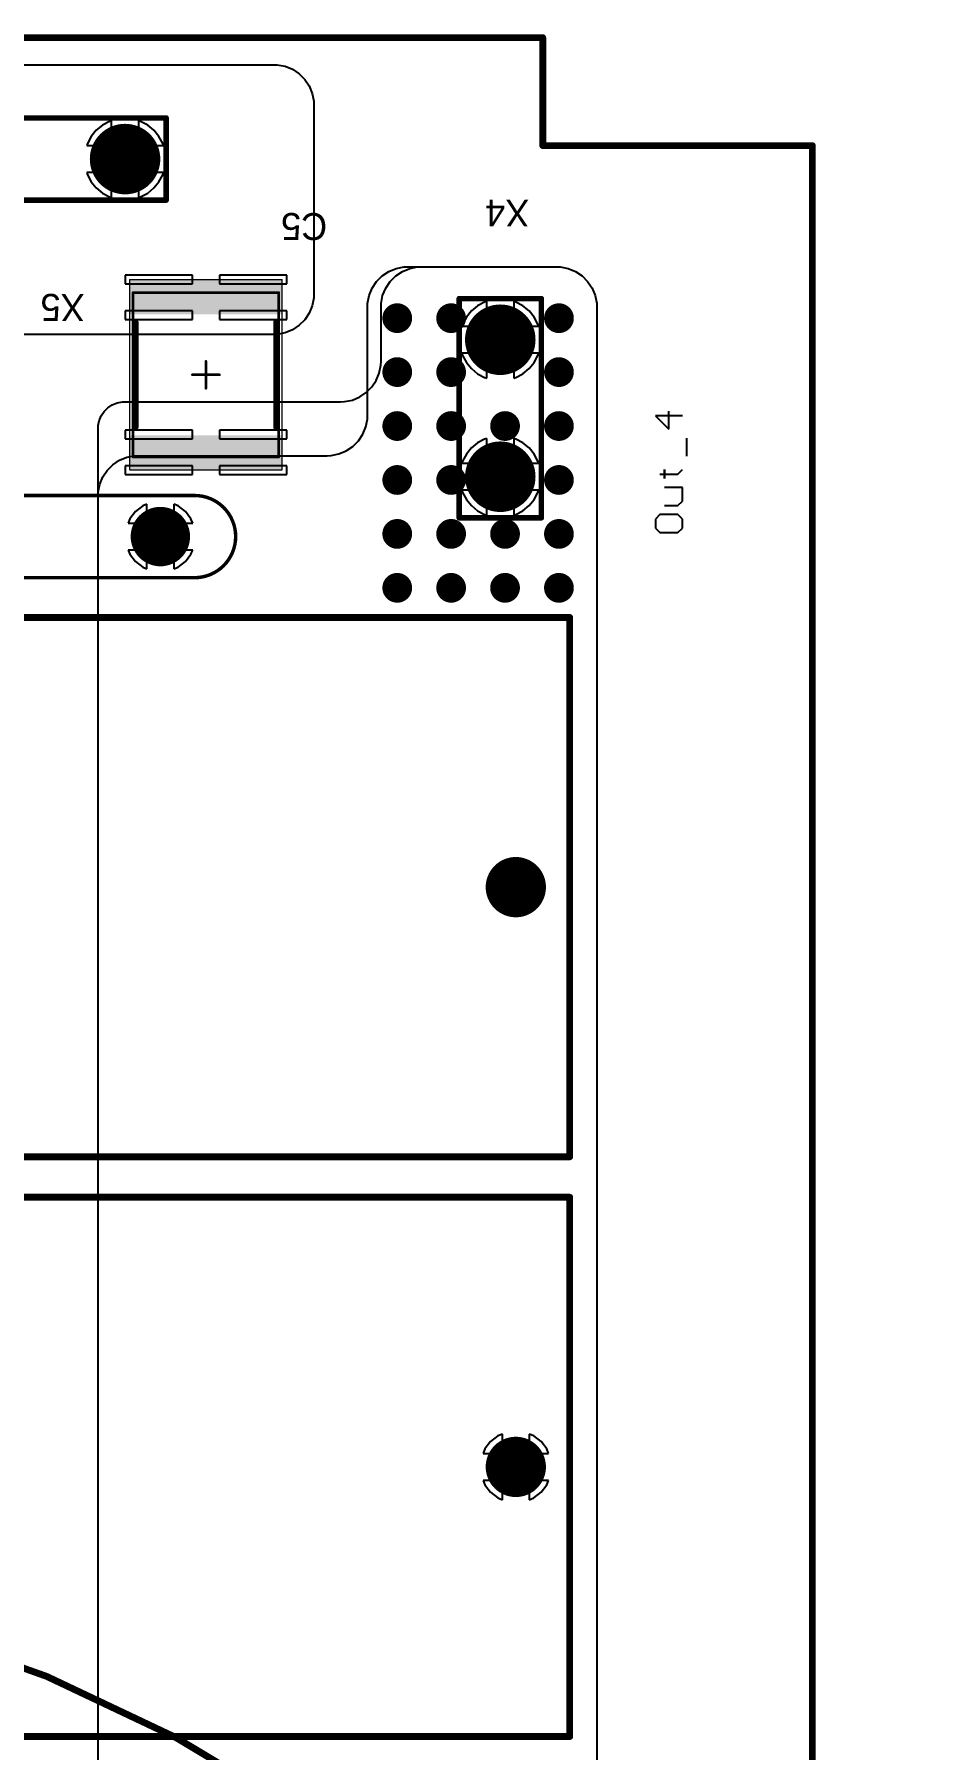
# Model space of a CAD drawing. Header units: millimetres. Extents: x -4 to 213, y -4 to 210.
# Drawn here: x 156.5 to 190.4, y 118.9 to 182.5 of the extents above; entities that cross this region are included whole.
import ezdxf

# ---------------------------------------------------------------- set-up
doc = ezdxf.new("R2010")
doc.units = ezdxf.units.MM
for name, color, linetype in [('BottomLayer', 5, 'Continuous'), ('BottomSolder', 6, 'Continuous'), ('Mechanical1', 6, 'Continuous'), ('Mechanical13', 56, 'Continuous'), ('Mechanical15', 56, 'Continuous'), ('MultiLayer', 9, 'Continuous'), ('PadHoleLayer', 156, 'Continuous'), ('TopLayer', 1, 'Continuous'), ('TopOverlay', 2, 'Continuous'), ('TopPaste', 8, 'Continuous'), ('TopSolder', 216, 'Continuous'), ('ViaHoleLayer', 16, 'Continuous')]:
    doc.layers.add(name, color=color, linetype=linetype)

# ---------------------------------------------------------------- blocks, each defined once
blk = doc.blocks.new('DROSS__900_450_UH__R100230_041_000_33')
at = {"layer": 'Mechanical15', "const_width": 0.254}
blk.add_lwpolyline([(53.825, 0, 1), (-53.825, 0, 1)], format="xyb", close=True, dxfattribs=at)
blk = doc.blocks.new('C_Y2_D13_7_5B_38')
at = {"layer": 'BottomLayer', "const_width": 1}
for points in [[(-4.31, 0, 1), (-3.31, 0, 1)], [(3.31, 0, 1), (4.31, 0, 1)]]:
    blk.add_lwpolyline(points, format="xyb", close=True, dxfattribs=at)
at = {"layer": 'BottomSolder', "const_width": 1.102}
for points in [[(-4.361, 0, 1), (-3.259, 0, 1)], [(3.259, 0, 1), (4.361, 0, 1)]]:
    blk.add_lwpolyline(points, format="xyb", close=True, dxfattribs=at)
at = {"layer": 'MultiLayer', "const_width": 1}
for points in [[(-4.31, 0, 1), (-3.31, 0, 1)], [(3.31, 0, 1), (4.31, 0, 1)]]:
    blk.add_lwpolyline(points, format="xyb", close=True, dxfattribs=at)
at = {"layer": 'PadHoleLayer', "const_width": 0.5}
for points in [[(-4.06, 0, 1), (-3.56, 0, 1)], [(3.56, 0, 1), (4.06, 0, 1)]]:
    blk.add_lwpolyline(points, format="xyb", close=True, dxfattribs=at)
at = {"layer": 'TopLayer', "const_width": 1}
for points in [[(-4.31, 0, 1), (-3.31, 0, 1)], [(3.31, 0, 1), (4.31, 0, 1)]]:
    blk.add_lwpolyline(points, format="xyb", close=True, dxfattribs=at)
at = {"layer": 'TopOverlay', "const_width": 0.127}
for points in [[(-5.08, -1.524, -1), (-5.08, 1.524)], [(5.08, 1.524, -1), (5.08, -1.524)]]:
    blk.add_lwpolyline(points, format="xyb", dxfattribs=at)
for points in [[(5.08, 1.524), (-5.08, 1.524)], [(5.08, -1.524), (-5.08, -1.524)]]:
    blk.add_lwpolyline(points, dxfattribs=at)
at = {"layer": 'TopOverlay', "const_width": 0.0635}
for points in [[(-5.112, 1.524, 1), (-5.048, 1.524, 1)], [(-5.112, 1.524, 1), (-5.048, 1.524, 1)], [(5.048, 1.524, 1), (5.112, 1.524, 1)], [(5.048, 1.524, 1), (5.112, 1.524, 1)], [(-5.112, -1.524, 1), (-5.048, -1.524, 1)], [(-5.112, -1.524, 1), (-5.048, -1.524, 1)], [(5.048, -1.524, 1), (5.112, -1.524, 1)], [(5.048, -1.524, 1), (5.112, -1.524, 1)]]:
    blk.add_lwpolyline(points, format="xyb", close=True, dxfattribs=at)
at = {"layer": 'TopSolder', "const_width": 1.102}
for points in [[(-4.361, 0, 1), (-3.259, 0, 1)], [(3.259, 0, 1), (4.361, 0, 1)]]:
    blk.add_lwpolyline(points, format="xyb", close=True, dxfattribs=at)
blk = doc.blocks.new('MKP_W20_H39_5_L41_5_LS37_5_39')
at = {"layer": 'BottomLayer', "const_width": 1.016}
for points in [[(-0.508, 0, 1), (0.508, 0, 1)], [(36.992, 0, 1), (38.008, 0, 1)]]:
    blk.add_lwpolyline(points, format="xyb", close=True, dxfattribs=at)
at = {"layer": 'BottomSolder', "const_width": 1.118}
for points in [[(-0.559, 0, 1), (0.559, 0, 1)], [(36.941, 0, 1), (38.059, 0, 1)]]:
    blk.add_lwpolyline(points, format="xyb", close=True, dxfattribs=at)
at = {"layer": 'Mechanical13', "const_width": 0.254}
for points in [[(-2, 0.501), (-2, 10)], [(-2, 10), (39.5, 10)], [(39.5, -10), (39.5, 10)], [(-2, -10), (-2, 0.501)], [(-2, -10), (39.5, -10)]]:
    blk.add_lwpolyline(points, dxfattribs=at)
at = {"layer": 'Mechanical13', "const_width": 0.127}
for points in [[(-2.064, 10, 1), (-1.937, 10, 1)], [(-2.064, 10, 1), (-1.937, 10, 1)], [(39.436, 10, 1), (39.563, 10, 1)], [(39.436, 10, 1), (39.563, 10, 1)], [(-2.064, 0.501, 1), (-1.937, 0.501, 1)], [(-2.064, 0.501, 1), (-1.937, 0.501, 1)], [(-2.064, -10, 1), (-1.937, -10, 1)], [(-2.064, -10, 1), (-1.937, -10, 1)], [(39.436, -10, 1), (39.563, -10, 1)], [(39.436, -10, 1), (39.563, -10, 1)]]:
    blk.add_lwpolyline(points, format="xyb", close=True, dxfattribs=at)
at = {"layer": 'MultiLayer', "const_width": 1.016}
for points in [[(-0.508, 0, 1), (0.508, 0, 1)], [(36.992, 0, 1), (38.008, 0, 1)]]:
    blk.add_lwpolyline(points, format="xyb", close=True, dxfattribs=at)
at = {"layer": 'PadHoleLayer', "const_width": 0.65}
for points in [[(-0.325, 0, 1), (0.325, 0, 1)], [(37.175, 0, 1), (37.825, 0, 1)]]:
    blk.add_lwpolyline(points, format="xyb", close=True, dxfattribs=at)
at = {"layer": 'TopLayer', "const_width": 1.016}
for points in [[(-0.508, 0, 1), (0.508, 0, 1)], [(36.992, 0, 1), (38.008, 0, 1)]]:
    blk.add_lwpolyline(points, format="xyb", close=True, dxfattribs=at)
at = {"layer": 'TopOverlay', "const_width": 0.254}
for points in [[(-2, -0.501), (-2, 10)], [(-2, 10), (39.5, 10)], [(39.5, -10), (39.5, 10)], [(-2, -10), (-2, -0.501)], [(-2, -10), (39.5, -10)]]:
    blk.add_lwpolyline(points, dxfattribs=at)
at = {"layer": 'TopOverlay', "const_width": 0.127}
for points in [[(-2.064, 10, 1), (-1.937, 10, 1)], [(-2.064, 10, 1), (-1.937, 10, 1)], [(39.436, 10, 1), (39.563, 10, 1)], [(39.436, 10, 1), (39.563, 10, 1)], [(-2.064, -0.501, 1), (-1.937, -0.501, 1)], [(-2.064, -0.501, 1), (-1.937, -0.501, 1)], [(-2.064, -10, 1), (-1.937, -10, 1)], [(-2.064, -10, 1), (-1.937, -10, 1)], [(39.436, -10, 1), (39.563, -10, 1)], [(39.436, -10, 1), (39.563, -10, 1)]]:
    blk.add_lwpolyline(points, format="xyb", close=True, dxfattribs=at)
at = {"layer": 'TopSolder', "const_width": 1.118}
for points in [[(-0.559, 0, 1), (0.559, 0, 1)], [(36.941, 0, 1), (38.059, 0, 1)]]:
    blk.add_lwpolyline(points, format="xyb", close=True, dxfattribs=at)
blk = doc.blocks.new('MKP_W20_H39_5_L41_5_LS37_5_40')
at = {"layer": 'BottomLayer', "const_width": 1.016}
for points in [[(-0.508, 0, 1), (0.508, 0, 1)], [(36.992, 0, 1), (38.008, 0, 1)]]:
    blk.add_lwpolyline(points, format="xyb", close=True, dxfattribs=at)
at = {"layer": 'BottomSolder', "const_width": 1.118}
for points in [[(-0.559, 0, 1), (0.559, 0, 1)], [(36.941, 0, 1), (38.059, 0, 1)]]:
    blk.add_lwpolyline(points, format="xyb", close=True, dxfattribs=at)
at = {"layer": 'Mechanical13', "const_width": 0.254}
for points in [[(-2, 10), (-2, 0.501)], [(39.5, 10), (-2, 10)], [(39.5, 10), (39.5, -10)], [(-2, 0.501), (-2, -10)], [(39.5, -10), (-2, -10)]]:
    blk.add_lwpolyline(points, dxfattribs=at)
at = {"layer": 'Mechanical13', "const_width": 0.127}
for points in [[(-2.064, 10, 1), (-1.937, 10, 1)], [(-2.064, 10, 1), (-1.937, 10, 1)], [(39.436, 10, 1), (39.563, 10, 1)], [(39.436, 10, 1), (39.563, 10, 1)], [(-2.064, 0.501, 1), (-1.937, 0.501, 1)], [(-2.064, 0.501, 1), (-1.937, 0.501, 1)], [(-2.064, -10, 1), (-1.937, -10, 1)], [(-2.064, -10, 1), (-1.937, -10, 1)], [(39.436, -10, 1), (39.563, -10, 1)], [(39.436, -10, 1), (39.563, -10, 1)]]:
    blk.add_lwpolyline(points, format="xyb", close=True, dxfattribs=at)
at = {"layer": 'MultiLayer', "const_width": 1.016}
for points in [[(-0.508, 0, 1), (0.508, 0, 1)], [(36.992, 0, 1), (38.008, 0, 1)]]:
    blk.add_lwpolyline(points, format="xyb", close=True, dxfattribs=at)
at = {"layer": 'PadHoleLayer', "const_width": 0.65}
for points in [[(-0.325, 0, 1), (0.325, 0, 1)], [(37.175, 0, 1), (37.825, 0, 1)]]:
    blk.add_lwpolyline(points, format="xyb", close=True, dxfattribs=at)
at = {"layer": 'TopLayer', "const_width": 1.016}
for points in [[(-0.508, 0, 1), (0.508, 0, 1)], [(36.992, 0, 1), (38.008, 0, 1)]]:
    blk.add_lwpolyline(points, format="xyb", close=True, dxfattribs=at)
at = {"layer": 'TopOverlay', "const_width": 0.254}
for points in [[(-2, 10), (-2, -0.501)], [(39.5, 10), (-2, 10)], [(39.5, 10), (39.5, -10)], [(-2, -0.501), (-2, -10)], [(39.5, -10), (-2, -10)]]:
    blk.add_lwpolyline(points, dxfattribs=at)
at = {"layer": 'TopOverlay', "const_width": 0.127}
for points in [[(-2.064, 10, 1), (-1.937, 10, 1)], [(-2.064, 10, 1), (-1.937, 10, 1)], [(39.436, 10, 1), (39.563, 10, 1)], [(39.436, 10, 1), (39.563, 10, 1)], [(-2.064, -0.501, 1), (-1.937, -0.501, 1)], [(-2.064, -0.501, 1), (-1.937, -0.501, 1)], [(-2.064, -10, 1), (-1.937, -10, 1)], [(-2.064, -10, 1), (-1.937, -10, 1)], [(39.436, -10, 1), (39.563, -10, 1)], [(39.436, -10, 1), (39.563, -10, 1)]]:
    blk.add_lwpolyline(points, format="xyb", close=True, dxfattribs=at)
at = {"layer": 'TopSolder', "const_width": 1.118}
for points in [[(-0.559, 0, 1), (0.559, 0, 1)], [(36.941, 0, 1), (38.059, 0, 1)]]:
    blk.add_lwpolyline(points, format="xyb", close=True, dxfattribs=at)
blk = doc.blocks.new('SMD_C_2220_41')
at = {"layer": 'Mechanical13', "const_width": 0.1}
for points in [[(-3.05, 2.7), (3.05, 2.7)], [(-3.05, 2.7), (-3.05, -2.7)], [(3.05, 2.7), (3.05, -2.7)], [(-3.05, -2.7), (3.05, -2.7)]]:
    blk.add_lwpolyline(points, dxfattribs=at)
at = {"layer": 'Mechanical13', "const_width": 0.05}
for points in [[(-3.075, 2.7, 1), (-3.025, 2.7, 1)], [(-3.075, 2.7, 1), (-3.025, 2.7, 1)], [(3.025, 2.7, 1), (3.075, 2.7, 1)], [(3.025, 2.7, 1), (3.075, 2.7, 1)], [(-3.075, -2.7, 1), (-3.025, -2.7, 1)], [(-3.075, -2.7, 1), (-3.025, -2.7, 1)], [(3.025, -2.7, 1), (3.075, -2.7, 1)], [(3.025, -2.7, 1), (3.075, -2.7, 1)]]:
    blk.add_lwpolyline(points, format="xyb", close=True, dxfattribs=at)
at = {"layer": 'Mechanical15'}
for points, const_width in [([(-3.525, 2.825), (3.525, 2.825)], 0.05), ([(-3.525, 2.825), (-3.525, -2.825)], 0.05), ([(3.525, 2.825), (3.525, -2.825)], 0.05), ([(-0.5, 0), (0.5, 0)], 0.1), ([(0, 0.5), (0, -0.5)], 0.1), ([(-3.525, -2.825), (3.525, -2.825)], 0.05)]:
    blk.add_lwpolyline(points, dxfattribs=dict(at, const_width=const_width))
for points, const_width in [([(-3.537, 2.825, 1), (-3.512, 2.825, 1)], 0.025), ([(-3.537, 2.825, 1), (-3.512, 2.825, 1)], 0.025), ([(3.512, 2.825, 1), (3.537, 2.825, 1)], 0.025), ([(3.512, 2.825, 1), (3.537, 2.825, 1)], 0.025), ([(-0.525, 0, 1), (-0.475, 0, 1)], 0.05), ([(-0.025, 0.5, 1), (0.025, 0.5, 1)], 0.05), ([(0.475, 0, 1), (0.525, 0, 1)], 0.05), ([(-0.025, -0.5, 1), (0.025, -0.5, 1)], 0.05), ([(-3.537, -2.825, 1), (-3.512, -2.825, 1)], 0.025), ([(-3.537, -2.825, 1), (-3.512, -2.825, 1)], 0.025), ([(3.512, -2.825, 1), (3.537, -2.825, 1)], 0.025), ([(3.512, -2.825, 1), (3.537, -2.825, 1)], 0.025)]:
    blk.add_lwpolyline(points, format="xyb", close=True, dxfattribs=dict(at, const_width=const_width))
at = {"layer": 'TopLayer'}
for points in [[(-2.35, -2.7), (-2.35, 2.7), (-3.4, -2.7), (-3.4, 2.7)], [(3.4, -2.7), (3.4, 2.7), (2.35, -2.7), (2.35, 2.7)]]:
    blk.add_solid(points, dxfattribs=at)
at = {"layer": 'TopOverlay', "const_width": 0.2}
for points in [[(-1.95, 2.6), (1.95, 2.6)], [(-1.95, -2.6), (1.95, -2.6)]]:
    blk.add_lwpolyline(points, dxfattribs=at)
at = {"layer": 'TopOverlay', "const_width": 0.1}
for points in [[(-2, 2.6, 1), (-1.9, 2.6, 1)], [(1.9, 2.6, 1), (2, 2.6, 1)], [(-2, -2.6, 1), (-1.9, -2.6, 1)], [(1.9, -2.6, 1), (2, -2.6, 1)]]:
    blk.add_lwpolyline(points, format="xyb", close=True, dxfattribs=at)
at = {"layer": 'TopPaste'}
for points in [[(-2.35, -2.7), (-2.35, 2.7), (-3.4, -2.7), (-3.4, 2.7)], [(3.4, -2.7), (3.4, 2.7), (2.35, -2.7), (2.35, 2.7)]]:
    blk.add_solid(points, dxfattribs=at)
at = {"layer": 'TopSolder'}
for points in [[(-2.248, -2.802), (-2.248, 2.802), (-3.502, -2.802), (-3.502, 2.802)], [(3.502, -2.802), (3.502, 2.802), (2.248, -2.802), (2.248, 2.802)]]:
    blk.add_solid(points, dxfattribs=at)
blk = doc.blocks.new('63849_1_INSULATOR_154719_1__46')
at = {"layer": 'BottomLayer', "const_width": 1.206}
for points in [[(-0.603, 0, 1), (0.603, 0, 1)], [(4.477, 0, 1), (5.683, 0, 1)]]:
    blk.add_lwpolyline(points, format="xyb", close=True, dxfattribs=at)
at = {"layer": 'BottomSolder', "const_width": 1.308}
for points in [[(-0.654, 0, 1), (0.654, 0, 1)], [(4.426, 0, 1), (5.734, 0, 1)]]:
    blk.add_lwpolyline(points, format="xyb", close=True, dxfattribs=at)
at = {"layer": 'MultiLayer', "const_width": 1.206}
for points in [[(-0.603, 0, 1), (0.603, 0, 1)], [(4.477, 0, 1), (5.683, 0, 1)]]:
    blk.add_lwpolyline(points, format="xyb", close=True, dxfattribs=at)
at = {"layer": 'PadHoleLayer', "const_width": 0.75}
for points in [[(-0.375, 0, 1), (0.375, 0, 1)], [(4.705, 0, 1), (5.455, 0, 1)]]:
    blk.add_lwpolyline(points, format="xyb", close=True, dxfattribs=at)
at = {"layer": 'TopLayer', "const_width": 1.206}
for points in [[(-0.603, 0, 1), (0.603, 0, 1)], [(4.477, 0, 1), (5.683, 0, 1)]]:
    blk.add_lwpolyline(points, format="xyb", close=True, dxfattribs=at)
at = {"layer": 'TopOverlay', "const_width": 0.203}
for points in [[(6.604, 1.524), (-1.524, 1.524)], [(-1.524, -1.524), (-1.524, 1.524)], [(6.604, -1.524), (6.604, 1.524)], [(6.604, -1.524), (-1.524, -1.524)]]:
    blk.add_lwpolyline(points, dxfattribs=at)
at = {"layer": 'TopOverlay', "const_width": 0.102}
for points in [[(-1.575, 1.524, 1), (-1.473, 1.524, 1)], [(-1.575, 1.524, 1), (-1.473, 1.524, 1)], [(6.553, 1.524, 1), (6.655, 1.524, 1)], [(6.553, 1.524, 1), (6.655, 1.524, 1)], [(-1.575, -1.524, 1), (-1.473, -1.524, 1)], [(-1.575, -1.524, 1), (-1.473, -1.524, 1)], [(6.553, -1.524, 1), (6.655, -1.524, 1)], [(6.553, -1.524, 1), (6.655, -1.524, 1)]]:
    blk.add_lwpolyline(points, format="xyb", close=True, dxfattribs=at)
at = {"layer": 'TopSolder', "const_width": 1.308}
for points in [[(-0.654, 0, 1), (0.654, 0, 1)], [(4.426, 0, 1), (5.734, 0, 1)]]:
    blk.add_lwpolyline(points, format="xyb", close=True, dxfattribs=at)
blk = doc.blocks.new('63849_1_INSULATOR_154719_1__47')
at = {"layer": 'BottomLayer', "const_width": 1.206}
for points in [[(-0.603, 0, 1), (0.603, 0, 1)], [(4.477, 0, 1), (5.683, 0, 1)]]:
    blk.add_lwpolyline(points, format="xyb", close=True, dxfattribs=at)
at = {"layer": 'BottomSolder', "const_width": 1.308}
for points in [[(-0.654, 0, 1), (0.654, 0, 1)], [(4.426, 0, 1), (5.734, 0, 1)]]:
    blk.add_lwpolyline(points, format="xyb", close=True, dxfattribs=at)
at = {"layer": 'MultiLayer', "const_width": 1.206}
for points in [[(-0.603, 0, 1), (0.603, 0, 1)], [(4.477, 0, 1), (5.683, 0, 1)]]:
    blk.add_lwpolyline(points, format="xyb", close=True, dxfattribs=at)
at = {"layer": 'PadHoleLayer', "const_width": 0.75}
for points in [[(-0.375, 0, 1), (0.375, 0, 1)], [(4.705, 0, 1), (5.455, 0, 1)]]:
    blk.add_lwpolyline(points, format="xyb", close=True, dxfattribs=at)
at = {"layer": 'TopLayer', "const_width": 1.206}
for points in [[(-0.603, 0, 1), (0.603, 0, 1)], [(4.477, 0, 1), (5.683, 0, 1)]]:
    blk.add_lwpolyline(points, format="xyb", close=True, dxfattribs=at)
at = {"layer": 'TopOverlay', "const_width": 0.203}
for points in [[(-1.524, 1.524), (6.604, 1.524)], [(-1.524, -1.524), (-1.524, 1.524)], [(6.604, -1.524), (6.604, 1.524)], [(-1.524, -1.524), (6.604, -1.524)]]:
    blk.add_lwpolyline(points, dxfattribs=at)
at = {"layer": 'TopOverlay', "const_width": 0.102}
for points in [[(-1.575, 1.524, 1), (-1.473, 1.524, 1)], [(-1.575, 1.524, 1), (-1.473, 1.524, 1)], [(6.553, 1.524, 1), (6.655, 1.524, 1)], [(6.553, 1.524, 1), (6.655, 1.524, 1)], [(-1.575, -1.524, 1), (-1.473, -1.524, 1)], [(-1.575, -1.524, 1), (-1.473, -1.524, 1)], [(6.553, -1.524, 1), (6.655, -1.524, 1)], [(6.553, -1.524, 1), (6.655, -1.524, 1)]]:
    blk.add_lwpolyline(points, format="xyb", close=True, dxfattribs=at)
at = {"layer": 'TopSolder', "const_width": 1.308}
for points in [[(-0.654, 0, 1), (0.654, 0, 1)], [(4.426, 0, 1), (5.734, 0, 1)]]:
    blk.add_lwpolyline(points, format="xyb", close=True, dxfattribs=at)

msp = doc.modelspace()

# ---------------------------------------------------------------- linework, layer by layer
at = {"layer": 'BottomLayer'}
for p, q in [((169.444, 173.565), (169.689, 173.729)), ((169.689, 173.729), (169.962, 173.842)), ((169.962, 173.842), (170.252, 173.9)), ((170.252, 173.9), (170.4, 173.9)), ((170.4, 173.9), (175.9, 173.9)), ((175.9, 173.9), (175.9, 173.9)), ((175.9, 173.9), (175.9, 173.9)), ((175.9, 173.9), (176.048, 173.9)), ((176.048, 173.9), (176.338, 173.842)), ((176.338, 173.842), (176.61, 173.729)), ((176.61, 173.729), (176.856, 173.565)), ((168.958, 172.838), (169.071, 173.111)), ((169.071, 173.111), (169.235, 173.356)), ((169.235, 173.356), (169.444, 173.565)), ((176.856, 173.565), (177.065, 173.356)), ((177.065, 173.356), (177.229, 173.111)), ((177.229, 173.111), (177.342, 172.838)), ((168.9, 172.548), (168.958, 172.838)), ((168.9, 172.4), (168.9, 172.548)), ((168.9, 172.28), (168.9, 172.4)), ((168.9, 172.4), (168.9, 172.4)), ((168.9, 172.4), (168.9, 172.4)), ((168.9, 172.4), (168.9, 172.4)), ((177.342, 172.838), (177.4, 172.548)), ((177.4, 172.548), (177.4, 172.4)), ((177.4, 172.4), (177.4, 96.9)), ((168.9, 168.4), (168.9, 172.28)), ((168.723, 167.693), (168.835, 167.965)), ((168.835, 167.965), (168.893, 168.253)), ((168.893, 168.253), (168.9, 168.4)), ((168.352, 167.24), (168.56, 167.448)), ((168.56, 167.448), (168.723, 167.693)), ((159.444, 166.565), (159.689, 166.729)), ((159.689, 166.729), (159.962, 166.842)), ((159.962, 166.842), (160.252, 166.9)), ((160.252, 166.9), (160.4, 166.9)), ((160.4, 166.9), (167.4, 166.9)), ((167.4, 166.9), (167.547, 166.907)), ((167.4, 166.9), (167.4, 166.9)), ((167.4, 166.9), (167.4, 166.9)), ((167.547, 166.907), (167.835, 166.965)), ((167.835, 166.965), (168.107, 167.077)), ((168.107, 167.077), (168.352, 167.24)), ((158.958, 165.838), (159.071, 166.11)), ((159.071, 166.11), (159.235, 166.356)), ((159.235, 166.356), (159.444, 166.565)), ((158.9, 165.548), (158.958, 165.838)), ((158.9, 165.4), (158.9, 165.548)), ((158.9, 96.9), (158.9, 165.4)), ((158.9, 165.4), (158.9, 165.4)), ((158.9, 165.4), (158.9, 165.4))]:
    msp.add_line(p, q, dxfattribs=at)
at = {"layer": 'BottomLayer', "const_width": 0.45}
for points in [[(169.775, 172, 1), (170.225, 172, 1)], [(171.775, 172, 1), (172.225, 172, 1)], [(175.775, 172, 1), (176.225, 172, 1)], [(169.775, 170, 1), (170.225, 170, 1)], [(171.775, 170, 1), (172.225, 170, 1)], [(175.775, 170, 1), (176.225, 170, 1)], [(169.775, 168, 1), (170.225, 168, 1)], [(171.775, 168, 1), (172.225, 168, 1)], [(173.775, 168, 1), (174.225, 168, 1)], [(175.775, 168, 1), (176.225, 168, 1)], [(169.775, 166, 1), (170.225, 166, 1)], [(171.775, 166, 1), (172.225, 166, 1)], [(175.775, 166, 1), (176.225, 166, 1)], [(169.775, 164, 1), (170.225, 164, 1)], [(171.775, 164, 1), (172.225, 164, 1)], [(173.775, 164, 1), (174.225, 164, 1)], [(175.775, 164, 1), (176.225, 164, 1)], [(169.775, 162, 1), (170.225, 162, 1)], [(171.775, 162, 1), (172.225, 162, 1)], [(173.775, 162, 1), (174.225, 162, 1)], [(175.775, 162, 1), (176.225, 162, 1)]]:
    msp.add_lwpolyline(points, format="xyb", close=True, dxfattribs=at)
at = {"layer": 'BottomSolder', "const_width": 0.552}
for points in [[(169.724, 172, 1), (170.276, 172, 1)], [(171.724, 172, 1), (172.276, 172, 1)], [(175.724, 172, 1), (176.276, 172, 1)], [(169.724, 170, 1), (170.276, 170, 1)], [(171.724, 170, 1), (172.276, 170, 1)], [(175.724, 170, 1), (176.276, 170, 1)], [(169.724, 168, 1), (170.276, 168, 1)], [(171.724, 168, 1), (172.276, 168, 1)], [(173.724, 168, 1), (174.276, 168, 1)], [(175.724, 168, 1), (176.276, 168, 1)], [(169.724, 166, 1), (170.276, 166, 1)], [(171.724, 166, 1), (172.276, 166, 1)], [(175.724, 166, 1), (176.276, 166, 1)], [(169.724, 164, 1), (170.276, 164, 1)], [(171.724, 164, 1), (172.276, 164, 1)], [(173.724, 164, 1), (174.276, 164, 1)], [(175.724, 164, 1), (176.276, 164, 1)], [(169.724, 162, 1), (170.276, 162, 1)], [(171.724, 162, 1), (172.276, 162, 1)], [(173.724, 162, 1), (174.276, 162, 1)], [(175.724, 162, 1), (176.276, 162, 1)]]:
    msp.add_lwpolyline(points, format="xyb", close=True, dxfattribs=at)
at = {"layer": 'Mechanical1', "const_width": 0.254}
for points in [[(32.4, 182.4), (175.4, 182.4)], [(175.4, 178.4), (175.4, 182.4)], [(175.4, 178.4), (185.4, 178.4)], [(185.4, 30.4), (185.4, 178.4)]]:
    msp.add_lwpolyline(points, dxfattribs=at)
at = {"layer": 'Mechanical1', "const_width": 0.127}
for points in [[(175.336, 182.4, 1), (175.463, 182.4, 1)], [(175.336, 182.4, 1), (175.463, 182.4, 1)], [(175.336, 178.4, 1), (175.463, 178.4, 1)], [(175.336, 178.4, 1), (175.463, 178.4, 1)], [(185.337, 178.4, 1), (185.464, 178.4, 1)], [(185.337, 178.4, 1), (185.464, 178.4, 1)]]:
    msp.add_lwpolyline(points, format="xyb", close=True, dxfattribs=at)
at = {"layer": 'MultiLayer', "const_width": 0.45}
for points in [[(169.775, 172, 1), (170.225, 172, 1)], [(171.775, 172, 1), (172.225, 172, 1)], [(175.775, 172, 1), (176.225, 172, 1)], [(169.775, 170, 1), (170.225, 170, 1)], [(171.775, 170, 1), (172.225, 170, 1)], [(175.775, 170, 1), (176.225, 170, 1)], [(169.775, 168, 1), (170.225, 168, 1)], [(171.775, 168, 1), (172.225, 168, 1)], [(173.775, 168, 1), (174.225, 168, 1)], [(175.775, 168, 1), (176.225, 168, 1)], [(169.775, 166, 1), (170.225, 166, 1)], [(171.775, 166, 1), (172.225, 166, 1)], [(175.775, 166, 1), (176.225, 166, 1)], [(169.775, 164, 1), (170.225, 164, 1)], [(171.775, 164, 1), (172.225, 164, 1)], [(173.775, 164, 1), (174.225, 164, 1)], [(175.775, 164, 1), (176.225, 164, 1)], [(169.775, 162, 1), (170.225, 162, 1)], [(171.775, 162, 1), (172.225, 162, 1)], [(173.775, 162, 1), (174.225, 162, 1)], [(175.775, 162, 1), (176.225, 162, 1)]]:
    msp.add_lwpolyline(points, format="xyb", close=True, dxfattribs=at)
at = {"layer": 'TopLayer'}
for p, q in [((148.9, 181.4), (165.4, 181.4)), ((165.4, 181.4), (165.4, 181.4)), ((165.4, 181.4), (165.548, 181.4)), ((165.548, 181.4), (165.838, 181.342)), ((165.838, 181.342), (166.11, 181.229)), ((166.11, 181.229), (166.356, 181.065)), ((166.356, 181.065), (166.565, 180.856)), ((166.565, 180.856), (166.729, 180.611)), ((166.729, 180.611), (166.842, 180.338)), ((166.842, 180.338), (166.9, 180.048)), ((166.9, 180.048), (166.9, 179.9)), ((166.9, 179.9), (166.9, 172.9)), ((158.83, 178.97), (158.641, 178.741)), ((159.059, 179.159), (158.83, 178.97)), ((159.321, 179.299), (159.059, 179.159)), ((159.4, 179.323), (159.321, 179.299)), ((159.4, 178.4), (159.4, 179.323)), ((160.479, 179.299), (160.4, 179.323)), ((160.4, 179.323), (160.4, 178.4)), ((160.741, 179.159), (160.479, 179.299)), ((160.97, 178.97), (160.741, 179.159)), ((161.159, 178.741), (160.97, 178.97)), ((158.501, 178.479), (158.477, 178.4)), ((158.477, 178.4), (159.4, 178.4)), ((158.641, 178.741), (158.501, 178.479)), ((160.4, 178.4), (161.323, 178.4)), ((161.299, 178.479), (161.159, 178.741)), ((161.323, 178.4), (161.299, 178.479)), ((159.4, 177.4), (158.477, 177.4)), ((158.477, 177.4), (158.501, 177.321)), ((158.501, 177.321), (158.641, 177.059)), ((158.641, 177.059), (158.83, 176.83)), ((159.4, 176.477), (159.4, 177.4)), ((161.323, 177.4), (160.4, 177.4)), ((160.4, 177.4), (160.4, 176.477)), ((160.97, 176.83), (161.159, 177.059)), ((161.159, 177.059), (161.299, 177.321)), ((161.299, 177.321), (161.323, 177.4)), ((158.83, 176.83), (159.059, 176.641)), ((159.059, 176.641), (159.321, 176.501)), ((159.321, 176.501), (159.4, 176.477)), ((160.4, 176.477), (160.479, 176.501)), ((160.479, 176.501), (160.741, 176.641)), ((160.741, 176.641), (160.97, 176.83)), ((169.944, 173.565), (170.189, 173.729)), ((170.189, 173.729), (170.462, 173.842)), ((170.462, 173.842), (170.752, 173.9)), ((170.752, 173.9), (170.9, 173.9)), ((170.9, 173.9), (175.9, 173.9)), ((175.9, 173.9), (175.9, 173.9)), ((175.9, 173.9), (175.9, 173.9)), ((175.9, 173.9), (176.048, 173.9)), ((176.048, 173.9), (176.338, 173.842)), ((176.338, 173.842), (176.611, 173.729)), ((176.611, 173.729), (176.856, 173.565)), ((162.4, 173.6), (159.9, 173.6)), ((159.9, 173.6), (159.9, 173.275)), ((159.9, 173.275), (162.4, 173.275)), ((162.4, 173.275), (162.4, 173.6)), ((165.9, 173.6), (163.4, 173.6)), ((163.4, 173.6), (163.4, 173.275)), ((163.4, 173.275), (165.9, 173.275)), ((165.9, 173.275), (165.9, 173.6)), ((169.458, 172.838), (169.571, 173.111)), ((169.571, 173.111), (169.735, 173.356)), ((169.735, 173.356), (169.944, 173.565)), ((176.856, 173.565), (177.065, 173.356)), ((177.065, 173.356), (177.229, 173.111)), ((177.229, 173.111), (177.342, 172.838)), ((166.842, 172.462), (166.729, 172.189)), ((166.9, 172.752), (166.842, 172.462)), ((166.9, 172.9), (166.9, 172.9)), ((166.9, 172.9), (166.9, 172.752)), ((169.4, 172.548), (169.458, 172.838)), ((169.4, 172.4), (169.4, 172.548)), ((169.4, 172.28), (169.4, 172.4)), ((169.4, 172.4), (169.4, 172.4)), ((169.4, 172.4), (169.4, 172.4)), ((169.4, 172.4), (169.4, 172.4)), ((172.982, 172.459), (172.752, 172.27)), ((173.243, 172.599), (172.982, 172.459)), ((173.323, 172.623), (173.243, 172.599)), ((173.323, 171.7), (173.323, 172.623)), ((174.402, 172.599), (174.323, 172.623)), ((174.323, 172.623), (174.323, 171.7)), ((174.664, 172.459), (174.402, 172.599)), ((174.893, 172.27), (174.664, 172.459)), ((177.342, 172.838), (177.4, 172.548)), ((177.4, 172.548), (177.4, 172.4)), ((177.4, 172.4), (177.4, 168.9)), ((162.4, 172.275), (159.9, 172.275)), ((159.9, 172.275), (159.9, 171.95)), ((159.9, 171.95), (162.4, 171.95)), ((162.4, 171.95), (162.4, 172.275)), ((165.9, 172.275), (163.4, 172.275)), ((163.4, 172.275), (163.4, 171.95)), ((163.4, 171.95), (165.9, 171.95)), ((165.9, 171.95), (165.9, 172.275)), ((166.565, 171.944), (166.356, 171.735)), ((166.729, 172.189), (166.565, 171.944)), ((169.4, 170.4), (169.4, 172.28)), ((172.424, 171.779), (172.4, 171.7)), ((172.564, 172.041), (172.424, 171.779)), ((172.752, 172.27), (172.564, 172.041)), ((175.081, 172.041), (174.893, 172.27)), ((175.221, 171.779), (175.081, 172.041)), ((175.245, 171.7), (175.221, 171.779)), ((165.4, 171.4), (148.9, 171.4)), ((165.548, 171.4), (165.4, 171.4)), ((165.838, 171.458), (165.548, 171.4)), ((166.11, 171.571), (165.838, 171.458)), ((166.356, 171.735), (166.11, 171.571)), ((172.4, 171.7), (173.323, 171.7)), ((174.323, 171.7), (175.245, 171.7)), ((173.323, 170.7), (172.4, 170.7)), ((172.4, 170.7), (172.424, 170.621)), ((172.424, 170.621), (172.564, 170.359)), ((173.323, 169.777), (173.323, 170.7)), ((175.245, 170.7), (174.323, 170.7)), ((174.323, 170.7), (174.323, 169.777)), ((175.081, 170.359), (175.221, 170.621)), ((175.221, 170.621), (175.245, 170.7)), ((169.223, 169.693), (169.335, 169.965)), ((169.335, 169.965), (169.393, 170.253)), ((169.393, 170.253), (169.4, 170.4)), ((172.564, 170.359), (172.752, 170.13)), ((172.752, 170.13), (172.982, 169.941)), ((172.982, 169.941), (173.243, 169.801)), ((174.402, 169.801), (174.664, 169.941)), ((174.664, 169.941), (174.893, 170.13)), ((174.893, 170.13), (175.081, 170.359)), ((168.607, 169.077), (168.852, 169.24)), ((168.852, 169.24), (169.06, 169.448)), ((169.06, 169.448), (169.223, 169.693)), ((173.243, 169.801), (173.323, 169.777)), ((174.323, 169.777), (174.402, 169.801)), ((159.123, 168.537), (159.263, 168.677)), ((159.263, 168.677), (159.426, 168.786)), ((159.426, 168.786), (159.608, 168.862)), ((159.608, 168.862), (159.801, 168.9)), ((159.801, 168.9), (159.9, 168.9)), ((159.9, 168.9), (167.781, 168.9)), ((167.781, 168.9), (167.9, 168.9)), ((167.9, 168.9), (168.047, 168.907)), ((167.9, 168.9), (167.9, 168.9)), ((167.9, 168.9), (167.9, 168.9)), ((168.047, 168.907), (168.335, 168.965)), ((168.335, 168.965), (168.607, 169.077)), ((177.4, 168.9), (177.4, 96.9)), ((158.9, 167.9), (158.905, 168.025)), ((158.905, 168.025), (158.938, 168.192)), ((158.938, 168.192), (159.014, 168.374)), ((159.014, 168.374), (159.123, 168.537)), ((158.9, 96.9), (158.9, 167.9)), ((158.9, 167.9), (158.9, 167.9)), ((162.4, 167.85), (159.9, 167.85)), ((159.9, 167.85), (159.9, 167.525)), ((159.9, 167.525), (162.4, 167.525)), ((162.4, 167.525), (162.4, 167.85)), ((165.9, 167.85), (163.4, 167.85)), ((163.4, 167.85), (163.4, 167.525)), ((163.4, 167.525), (165.9, 167.525)), ((165.9, 167.525), (165.9, 167.85)), ((172.982, 167.379), (172.752, 167.19)), ((173.243, 167.519), (172.982, 167.379)), ((173.323, 167.543), (173.243, 167.519)), ((173.323, 166.62), (173.323, 167.543)), ((174.402, 167.519), (174.323, 167.543)), ((174.323, 167.543), (174.323, 166.62)), ((174.664, 167.379), (174.402, 167.519)), ((174.893, 167.19), (174.664, 167.379)), ((172.424, 166.699), (172.4, 166.62)), ((172.564, 166.961), (172.424, 166.699)), ((172.752, 167.19), (172.564, 166.961)), ((175.081, 166.961), (174.893, 167.19)), ((175.221, 166.699), (175.081, 166.961)), ((175.245, 166.62), (175.221, 166.699)), ((162.4, 166.525), (159.9, 166.525)), ((159.9, 166.525), (159.9, 166.2)), ((159.9, 166.2), (162.4, 166.2)), ((162.4, 166.2), (162.4, 166.525)), ((165.9, 166.525), (163.4, 166.525)), ((163.4, 166.525), (163.4, 166.2)), ((163.4, 166.2), (165.9, 166.2)), ((165.9, 166.2), (165.9, 166.525)), ((172.4, 166.62), (173.323, 166.62)), ((174.323, 166.62), (175.245, 166.62)), ((173.323, 165.62), (172.4, 165.62)), ((172.4, 165.62), (172.424, 165.541)), ((172.424, 165.541), (172.564, 165.279)), ((173.323, 164.697), (173.323, 165.62)), ((175.245, 165.62), (174.323, 165.62)), ((174.323, 165.62), (174.323, 164.697)), ((175.081, 165.279), (175.221, 165.541)), ((175.221, 165.541), (175.245, 165.62)), ((160.283, 164.827), (160.074, 164.556)), ((160.554, 165.036), (160.283, 164.827)), ((160.71, 165.1), (160.554, 165.036)), ((160.71, 164.4), (160.71, 165.1)), ((161.866, 165.036), (161.71, 165.1)), ((161.71, 165.1), (161.71, 164.4)), ((162.137, 164.827), (161.866, 165.036)), ((162.346, 164.556), (162.137, 164.827)), ((172.564, 165.279), (172.752, 165.05)), ((172.752, 165.05), (172.982, 164.861)), ((172.982, 164.861), (173.243, 164.721)), ((174.402, 164.721), (174.664, 164.861)), ((174.664, 164.861), (174.893, 165.05)), ((174.893, 165.05), (175.081, 165.279)), ((160.074, 164.556), (160.01, 164.4)), ((160.01, 164.4), (160.71, 164.4)), ((161.71, 164.4), (162.41, 164.4)), ((162.41, 164.4), (162.346, 164.556)), ((173.243, 164.721), (173.323, 164.697)), ((174.323, 164.697), (174.402, 164.721)), ((160.71, 163.4), (160.01, 163.4)), ((160.01, 163.4), (160.074, 163.244)), ((160.074, 163.244), (160.283, 162.973)), ((160.283, 162.973), (160.554, 162.764)), ((160.71, 162.7), (160.71, 163.4)), ((162.41, 163.4), (161.71, 163.4)), ((161.71, 163.4), (161.71, 162.7)), ((161.866, 162.764), (162.137, 162.973)), ((162.137, 162.973), (162.346, 163.244)), ((162.346, 163.244), (162.41, 163.4)), ((160.554, 162.764), (160.71, 162.7)), ((161.71, 162.7), (161.866, 162.764)), ((173.736, 130.55), (173.461, 130.339)), ((173.9, 130.617), (173.736, 130.55)), ((173.9, 129.9), (173.9, 130.617)), ((175.064, 130.55), (174.9, 130.617)), ((174.9, 130.617), (174.9, 129.9)), ((175.339, 130.339), (175.064, 130.55)), ((173.25, 130.064), (173.183, 129.9)), ((173.183, 129.9), (173.9, 129.9)), ((173.461, 130.339), (173.25, 130.064)), ((174.9, 129.9), (175.617, 129.9)), ((175.55, 130.064), (175.339, 130.339)), ((175.617, 129.9), (175.55, 130.064)), ((173.9, 128.9), (173.183, 128.9)), ((173.183, 128.9), (173.25, 128.736)), ((173.25, 128.736), (173.461, 128.461)), ((173.9, 128.183), (173.9, 128.9)), ((175.617, 128.9), (174.9, 128.9)), ((174.9, 128.9), (174.9, 128.183)), ((175.339, 128.461), (175.55, 128.736)), ((175.55, 128.736), (175.617, 128.9)), ((173.461, 128.461), (173.736, 128.25)), ((173.736, 128.25), (173.9, 128.183)), ((174.9, 128.183), (175.064, 128.25)), ((175.064, 128.25), (175.339, 128.461))]:
    msp.add_line(p, q, dxfattribs=at)
at = {"layer": 'TopLayer', "const_width": 0.45}
for points in [[(169.775, 172, 1), (170.225, 172, 1)], [(171.775, 172, 1), (172.225, 172, 1)], [(175.775, 172, 1), (176.225, 172, 1)], [(169.775, 170, 1), (170.225, 170, 1)], [(171.775, 170, 1), (172.225, 170, 1)], [(175.775, 170, 1), (176.225, 170, 1)], [(169.775, 168, 1), (170.225, 168, 1)], [(171.775, 168, 1), (172.225, 168, 1)], [(173.775, 168, 1), (174.225, 168, 1)], [(175.775, 168, 1), (176.225, 168, 1)], [(169.775, 166, 1), (170.225, 166, 1)], [(171.775, 166, 1), (172.225, 166, 1)], [(175.775, 166, 1), (176.225, 166, 1)], [(169.775, 164, 1), (170.225, 164, 1)], [(171.775, 164, 1), (172.225, 164, 1)], [(173.775, 164, 1), (174.225, 164, 1)], [(175.775, 164, 1), (176.225, 164, 1)], [(169.775, 162, 1), (170.225, 162, 1)], [(171.775, 162, 1), (172.225, 162, 1)], [(173.775, 162, 1), (174.225, 162, 1)], [(175.775, 162, 1), (176.225, 162, 1)]]:
    msp.add_lwpolyline(points, format="xyb", close=True, dxfattribs=at)
at = {"layer": 'TopOverlay'}
for p, q in [((180.583, 168.382), (179.584, 168.382)), ((179.584, 168.382), (180.084, 167.882)), ((180.084, 167.882), (180.084, 168.549)), ((180.75, 166.882), (180.75, 167.549)), ((179.75, 166.216), (179.917, 166.216)), ((179.917, 166.049), (179.917, 166.383)), ((179.917, 166.383), (179.917, 166.216)), ((179.917, 166.216), (179.917, 166.049)), ((179.917, 166.216), (180.417, 166.216)), ((180.417, 166.216), (180.583, 166.383)), ((180.583, 165.716), (179.917, 165.716)), ((180.583, 165.216), (180.583, 165.716)), ((179.917, 165.05), (180.417, 165.05)), ((180.417, 165.05), (180.583, 165.216)), ((179.75, 164.716), (179.584, 164.55)), ((179.584, 164.55), (179.584, 164.217)), ((179.584, 164.217), (179.75, 164.05)), ((180.417, 164.716), (179.75, 164.716)), ((180.583, 164.55), (180.417, 164.716)), ((180.417, 164.05), (180.583, 164.217)), ((180.583, 164.217), (180.583, 164.55)), ((179.75, 164.05), (180.417, 164.05))]:
    msp.add_line(p, q, dxfattribs=at)
at = {"layer": 'TopSolder', "const_width": 0.552}
for points in [[(169.724, 172, 1), (170.276, 172, 1)], [(171.724, 172, 1), (172.276, 172, 1)], [(175.724, 172, 1), (176.276, 172, 1)], [(169.724, 170, 1), (170.276, 170, 1)], [(171.724, 170, 1), (172.276, 170, 1)], [(175.724, 170, 1), (176.276, 170, 1)], [(169.724, 168, 1), (170.276, 168, 1)], [(171.724, 168, 1), (172.276, 168, 1)], [(173.724, 168, 1), (174.276, 168, 1)], [(175.724, 168, 1), (176.276, 168, 1)], [(169.724, 166, 1), (170.276, 166, 1)], [(171.724, 166, 1), (172.276, 166, 1)], [(175.724, 166, 1), (176.276, 166, 1)], [(169.724, 164, 1), (170.276, 164, 1)], [(171.724, 164, 1), (172.276, 164, 1)], [(173.724, 164, 1), (174.276, 164, 1)], [(175.724, 164, 1), (176.276, 164, 1)], [(169.724, 162, 1), (170.276, 162, 1)], [(171.724, 162, 1), (172.276, 162, 1)], [(173.724, 162, 1), (174.276, 162, 1)], [(175.724, 162, 1), (176.276, 162, 1)]]:
    msp.add_lwpolyline(points, format="xyb", close=True, dxfattribs=at)
at = {"layer": 'ViaHoleLayer', "const_width": 0.25}
for points in [[(169.875, 172, 1), (170.125, 172, 1)], [(171.875, 172, 1), (172.125, 172, 1)], [(175.875, 172, 1), (176.125, 172, 1)], [(169.875, 170, 1), (170.125, 170, 1)], [(171.875, 170, 1), (172.125, 170, 1)], [(175.875, 170, 1), (176.125, 170, 1)], [(169.875, 168, 1), (170.125, 168, 1)], [(171.875, 168, 1), (172.125, 168, 1)], [(173.875, 168, 1), (174.125, 168, 1)], [(175.875, 168, 1), (176.125, 168, 1)], [(169.875, 166, 1), (170.125, 166, 1)], [(171.875, 166, 1), (172.125, 166, 1)], [(175.875, 166, 1), (176.125, 166, 1)], [(169.875, 164, 1), (170.125, 164, 1)], [(171.875, 164, 1), (172.125, 164, 1)], [(173.875, 164, 1), (174.125, 164, 1)], [(175.875, 164, 1), (176.125, 164, 1)], [(169.875, 162, 1), (170.125, 162, 1)], [(171.875, 162, 1), (172.125, 162, 1)], [(173.875, 162, 1), (174.125, 162, 1)], [(175.875, 162, 1), (176.125, 162, 1)]]:
    msp.add_lwpolyline(points, format="xyb", close=True, dxfattribs=at)

# ---------------------------------------------------------------- block references
for name, p, rotation in [('63849_1_INSULATOR_154719_1__47', (154.82, 177.9), 360), ('SMD_C_2220_41', (162.9, 169.9), 90), ('63849_1_INSULATOR_154719_1__46', (173.823, 171.2), 270), ('C_Y2_D13_7_5B_38', (157.4, 163.9), 180), ('MKP_W20_H39_5_L41_5_LS37_5_39', (136.9, 150.9), 360), ('DROSS__900_450_UH__R100230_041_000_33', (136.4, 71.9), 45), ('MKP_W20_H39_5_L41_5_LS37_5_40', (174.4, 129.4), 180)]:
    msp.add_blockref(name, p, dxfattribs=dict(rotation=rotation))

# ---------------------------------------------------------------- texts
at = {"layer": 'TopOverlay'}
for s, p in [('X4', (174.9, 176.4)), ('C5', (167.4, 175.9)), ('X5', (158.4, 172.9))]:
    msp.add_text(s, height=1, rotation=180, dxfattribs=at).set_placement(p)

doc.saveas('drawing.dxf')
